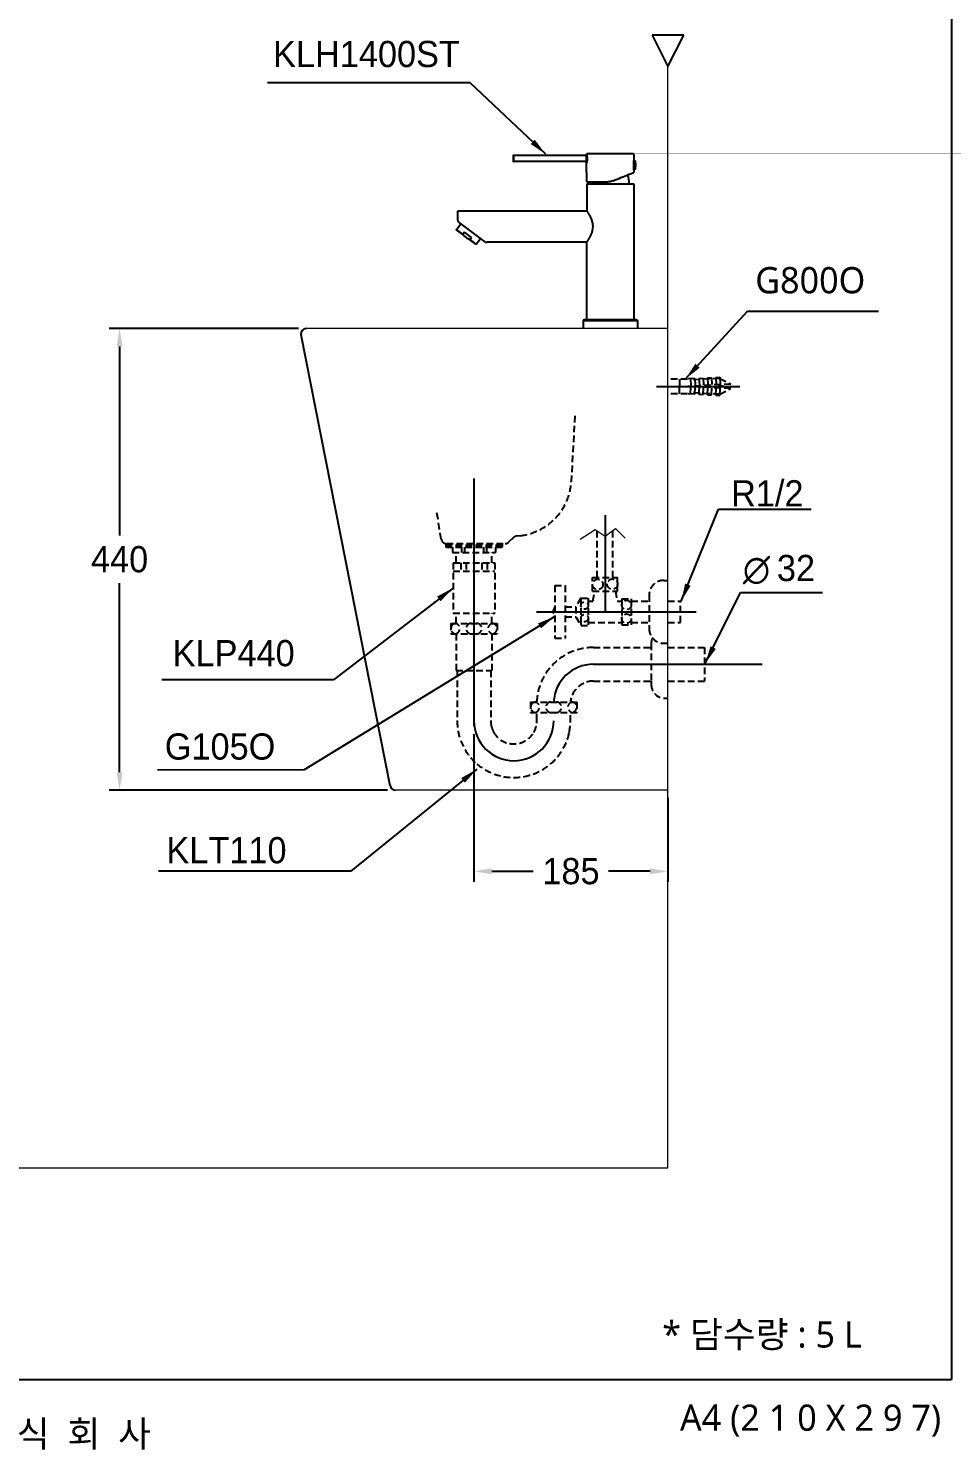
# Model space of a CAD drawing. Header units: millimetres. Extents: x 0 to 1800, y -67 to 2530.
# Drawn here: x 920 to 1800, y -67 to 1288 of the extents above; entities that cross this region are included whole.
import ezdxf
from ezdxf.enums import TextEntityAlignment as Align
from ezdxf.lldxf.tags import DXFTag

# ---------------------------------------------------------------- set-up
doc = ezdxf.new("R2010")
doc.units = ezdxf.units.MM
doc.linetypes.add('DASHED2', pattern=[9.525, 6.35, -3.175])
doc.layers.get('Defpoints').update_dxf_attribs({"color": 1})
for name, color, linetype in [('TEXT', 7, 'Continuous'), ('내부선 및 부속', 4, 'Continuous'), ('도각라인', 7, 'Continuous'), ('외형선', 3, 'Continuous'), ('점선', 6, 'DASHED2'), ('중심선', 1, 'DASHED'), ('치수선', 7, 'Continuous')]:
    doc.layers.add(name, color=color, linetype=linetype)
doc.styles.add('140911', font='HBATANG.TTF')
doc.styles.add('____', font='')
doc.styles.add('맑은고딕_치수', font='malgun.ttf', dxfattribs={"height": 25})
doc.styles.add('맑은고딕_통일', font='malgun.ttf', dxfattribs={"height": 25})
doc.styles.add('타이틀', font='H2GTRM.TTF', dxfattribs={"height": 25})
doc.styles.get('____').set_extended_font_data('굴림')
tags = doc.linetypes.add('DASHED', pattern=[25.72, 12.86, -12.86]).pattern_tags.tags
tags[6:7] = [DXFTag(74, 4), DXFTag(75, 0), DXFTag(340, '0'), DXFTag(46, 0.0), DXFTag(50, 0.0), DXFTag(44, 0.0), DXFTag(45, 0.0)]
tags[4:5] = [DXFTag(74, 4), DXFTag(75, 0), DXFTag(340, '0'), DXFTag(46, 0.0), DXFTag(50, 0.0), DXFTag(44, 0.0), DXFTag(45, 0.0)]
doc.dimstyles.new('MSADIM', dxfattribs={"dimtxt": 33, "dimasz": 17, "dimexe": 10, "dimexo": 7.5, "dimgap": 10, "dimtad": 0, "dimtih": 1, "dimtoh": 1, "dimdec": 0, "dimzin": 1, "dimdsep": 46, "dimtxsty": '____', "dimcen": 11.25, "dimadec": 0, "dimazin": 0, "dimtfac": 1, "dimtdec": 0, "dimtix": 1, "dimtmove": 0, "dimatfit": 3, "dimfxl": 0, "dimtolj": 1, "dimtzin": 1, "dimarcsym": 0})

# ---------------------------------------------------------------- blocks, each defined once
blk = doc.blocks.new('*D4')
at = {"color": 0, "lineweight": -2}
for p, q in [((1344.5, 615.4), (1344.5, 474.5)), ((1529.5, 554.4), (1529.5, 474.5)), ((1361.5, 484.5), (1401, 484.5)), ((1512.5, 484.5), (1472.9, 484.5))]:
    blk.add_line(p, q, dxfattribs=at)
at = {"color": 0}
for points in [[(1361.5, 487.3), (1361.5, 481.6), (1344.5, 484.5)], [(1512.5, 487.3), (1512.5, 481.6), (1529.5, 484.5)]]:
    blk.add_solid(points, dxfattribs=at)
at = {"layer": 'Defpoints', "color": 0}
for p in [(1344.5, 622.9), (1529.5, 561.9), (1529.5, 484.5)]:
    blk.add_point(p, dxfattribs=at)
at = {"color": 0, "insert": (1437, 484.5), "char_height": 25, "attachment_point": 5, "style": '____'}
blk.add_mtext('\\A1;185', dxfattribs=at)
blk = doc.blocks.new('*D12')
at = {"color": 0, "lineweight": -2}
for p, q in [((1177, 1001.9), (996.5, 1001.9)), ((1006.5, 984.9), (1006.5, 804.7)), ((1006.5, 578.9), (1006.5, 759.1)), ((1262, 561.9), (996.5, 561.9))]:
    blk.add_line(p, q, dxfattribs=at)
at = {"color": 0}
for points in [[(1003.7, 984.9), (1009.4, 984.9), (1006.5, 1001.9)], [(1003.7, 578.9), (1009.4, 578.9), (1006.5, 561.9)]]:
    blk.add_solid(points, dxfattribs=at)
at = {"layer": 'Defpoints', "color": 0}
for p in [(1006.5, 1001.9), (1184.5, 1001.9), (1269.5, 561.9)]:
    blk.add_point(p, dxfattribs=at)
at = {"color": 0, "insert": (1006.5, 781.9), "char_height": 25, "attachment_point": 5, "style": '____'}
blk.add_mtext('\\A1;440', dxfattribs=at)

msp = doc.modelspace()

# ---------------------------------------------------------------- linework, layer by layer
at = {"layer": '내부선 및 부속', "lineweight": -3}
for p, q in [((1381.8, 1166.7), (1381.8, 1164.2)), ((1382.3, 1167.2), (1382.3, 1164.2)), ((1382.3, 1167.2), (1450.8, 1167.2)), ((1497.1, 1167.9), (1497.1, 1162.2)), ((1381.8, 1164.2), (1381.8, 1161.7)), ((1382.3, 1164.2), (1382.3, 1161.2)), ((1450.8, 1161.2), (1382.3, 1161.2)), ((1452, 1141.9), (1451.9, 1160)), ((1451.9, 1160), (1451.9, 1160)), ((1497, 1156.1), (1496.8, 1156.1)), ((1496.9, 1159.8), (1497, 1159.8)), ((1497, 1153.5), (1497, 1162.2)), ((1497, 1153.7), (1497, 1150.9)), ((1498, 1153.5), (1497, 1153.5)), ((1497, 1153.5), (1498, 1153.5)), ((1497.1, 1162.2), (1498, 1162.2)), ((1498, 1153.5), (1498, 1162.2)), ((1452, 1139.9), (1497, 1139.9)), ((1452, 1139.9), (1452, 1114.4)), ((1492.1, 1140.1), (1492.1, 1140.1)), ((1497, 1139.9), (1497, 1010.4)), ((1329.2, 1104.9), (1329.2, 1114.4)), ((1329.2, 1114.4), (1330.2, 1114.4)), ((1330.2, 1114.4), (1452, 1114.4)), ((1327.7, 1096.5), (1331.8, 1102)), ((1355.5, 1084.4), (1330, 1103.3)), ((1327.9, 1095.8), (1327.7, 1096.5)), ((1333.8, 1092), (1327.7, 1096.5)), ((1327.9, 1095.8), (1334.9, 1090.6)), ((1335.3, 1094), (1333.8, 1092)), ((1339, 1087.5), (1334.9, 1090.6)), ((1342.2, 1088.9), (1335.3, 1094)), ((1339, 1087.5), (1346, 1082.4)), ((1342.2, 1088.9), (1340.7, 1086.9)), ((1346.7, 1082.5), (1340.7, 1086.9)), ((1346.7, 1082.5), (1350.8, 1087.9)), ((1355.5, 1084.4), (1357.2, 1084.4)), ((1452, 1084.4), (1357, 1084.4)), ((1452, 1010.4), (1452, 1084.4)), ((1346.7, 1082.5), (1346, 1082.4)), ((1448.5, 1009.4), (1448.5, 1001.9)), ((1500.5, 1009.4), (1448.5, 1009.4)), ((1499.5, 1010.4), (1449.5, 1010.4)), ((1500.5, 1009.4), (1500.5, 1001.9))]:
    msp.add_line(p, q, dxfattribs=at)
at = {"layer": '내부선 및 부속'}
msp.add_line((1496.5, 1168.5), (1452.4, 1168.5), dxfattribs=at)
at = {"layer": '내부선 및 부속', "lineweight": -3}
for centre, radius, start, end in [((1382.3, 1166.7), 0.5, 90, 180), ((1382.3, 1161.7), 0.5, 180, 270), ((1485.2, 1139.8), 28.4, 175.7529, 179.7977), ((1449.5, 1009.4), 1, 90, 180), ((1451.7, 1011.4), 1, 270, 284.4784)]:
    msp.add_arc(centre, radius, start, end, dxfattribs=at)
at = {"layer": '내부선 및 부속'}
msp.add_arc((1450.6, 1160), 1.23, 0.8114, 81.1264, dxfattribs=at)
at = {"layer": '내부선 및 부속', "lineweight": -3, "extrusion": (0, 0, -1)}
for centre, radius, start, end in [((-1463.8, 1139.8), 28.4, 162.2974, 179.4652), ((-1497.2, 1011.4), 1, 270, 284.4788), ((-1499.5, 1009.4), 1, 90, 180)]:
    msp.add_arc(centre, radius, start, end, dxfattribs=at)
for major_axis, start_param, end_param in [((-19.2, 0), 2.912682, 3.141593), ((19.2, 0), 0, 0.228911)]:
    msp.add_ellipse((1479.3, 1157.9), major_axis=major_axis, ratio=0.999887, start_param=start_param, end_param=end_param, dxfattribs=at)
at = {"layer": '내부선 및 부속', "lineweight": -3}
for points, weights in [([(1451.8, 1167.9), (1451.6, 1167.5), (1451.2, 1167.2), (1450.7, 1167.2)], [0.955156664612, 0.862454570136, 0.877403186498, 1.0000025137]), ([(1451.8, 1168.1), (1451.8, 1168), (1451.8, 1168), (1451.8, 1167.9)], [1.00001310391, 0.982984306088, 0.968032165351, 0.9551566817])]:
    msp.add_rational_spline(points, weights, degree=3, dxfattribs=at)
for points, knots in [([(1450.8, 1167.2), (1450.8, 1167.2), (1450.8, 1167.2), (1450.9, 1167.2), (1450.9, 1167.2), (1450.9, 1167.2), (1450.9, 1167.2), (1450.9, 1167.2), (1450.9, 1167.2), (1450.9, 1167.2), (1450.9, 1167.2), (1450.9, 1167.2), (1450.9, 1167.2), (1450.9, 1167.2), (1450.9, 1167.2), (1450.9, 1167.2), (1450.9, 1167.2), (1450.9, 1167.2), (1450.9, 1167.2), (1450.9, 1167.2), (1450.9, 1167.2), (1450.9, 1167.2), (1450.9, 1167.1), (1450.9, 1167.1), (1450.9, 1167.1), (1451, 1167.1), (1451, 1167), (1451, 1167), (1451, 1167), (1451, 1167), (1451, 1167), (1451, 1167), (1451, 1166.9), (1451, 1166.9), (1451, 1166.9), (1451, 1166.9), (1451, 1166.9), (1451.1, 1166.8)], [-0.209397, -0.209397, -0.209397, -0.209397, 0, 0, 0, 0.002393, 0.018705, 0.034194, 0.04886, 0.062703, 0.075723, 0.08792, 0.099294, 0.109845, 0.119573, 0.128478, 0.13656, 0.143819, 0.150255, 0.155868, 0.182678, 0.239411, 0.326063, 0.442631, 0.495861, 0.546574, 0.594773, 0.640459, 0.683634, 0.724301, 0.761364, 0.7992, 0.837808, 0.877192, 0.91735, 0.958286, 1, 1, 1, 1]), ([(1451.1, 1166.8), (1451.1, 1166.8), (1451.1, 1166.8), (1451.1, 1166.8), (1451.1, 1166.8), (1451.1, 1166.8), (1451.1, 1166.8), (1451.1, 1166.8), (1451.1, 1166.7), (1451.1, 1166.7), (1451.1, 1166.7), (1451.1, 1166.7), (1451.1, 1166.7), (1451.1, 1166.7), (1451.1, 1166.7), (1451.1, 1166.6), (1451.2, 1166.6), (1451.2, 1166.6), (1451.2, 1166.6), (1451.2, 1166.6), (1451.2, 1166.5), (1451.2, 1166.5), (1451.2, 1166.5), (1451.2, 1166.5), (1451.2, 1166.5), (1451.2, 1166.5), (1451.2, 1166.4), (1451.2, 1166.4), (1451.2, 1166.4), (1451.2, 1166.4), (1451.2, 1166.4), (1451.3, 1166.3), (1451.3, 1166.3), (1451.3, 1166.3), (1451.3, 1166.3), (1451.3, 1166.3), (1451.3, 1166.2), (1451.3, 1166.2), (1451.3, 1166.1), (1451.3, 1166.1), (1451.4, 1166), (1451.4, 1165.9), (1451.4, 1165.9), (1451.4, 1165.8), (1451.4, 1165.7), (1451.4, 1165.6), (1451.5, 1165.6), (1451.5, 1165.5), (1451.5, 1165.4), (1451.5, 1165.3), (1451.5, 1165.1), (1451.6, 1165), (1451.6, 1164.9), (1451.6, 1164.7), (1451.6, 1164.6), (1451.6, 1164.5), (1451.6, 1164.3), (1451.6, 1164.2), (1451.6, 1164), (1451.6, 1163.7), (1451.6, 1163.4), (1451.6, 1163.2), (1451.5, 1162.9), (1451.5, 1162.6), (1451.4, 1162.4), (1451.4, 1162.3), (1451.4, 1162.1), (1451.3, 1162), (1451.3, 1161.9), (1451.2, 1161.8), (1451.2, 1161.7), (1451.2, 1161.6), (1451.2, 1161.6), (1451.1, 1161.6), (1451.1, 1161.5), (1451.1, 1161.5), (1451.1, 1161.5), (1451.1, 1161.4), (1451.1, 1161.4), (1451.1, 1161.4), (1451, 1161.4), (1451, 1161.4), (1451, 1161.4), (1451, 1161.4), (1451, 1161.4), (1451, 1161.4), (1451, 1161.4), (1451, 1161.4), (1451, 1161.3), (1451, 1161.3), (1451, 1161.3), (1451, 1161.3), (1451, 1161.3), (1451, 1161.3), (1451, 1161.3), (1451, 1161.3), (1451, 1161.3), (1451, 1161.3), (1451, 1161.3), (1451, 1161.3), (1451, 1161.3), (1451, 1161.3), (1451, 1161.3), (1451, 1161.3), (1451, 1161.3), (1451, 1161.3), (1451, 1161.3), (1451, 1161.3), (1451, 1161.3), (1451, 1161.3), (1451, 1161.3), (1451, 1161.3), (1450.9, 1161.3), (1450.9, 1161.3), (1450.9, 1161.3), (1450.9, 1161.3), (1450.9, 1161.2), (1450.9, 1161.2), (1450.9, 1161.2), (1450.9, 1161.2), (1450.9, 1161.2), (1450.9, 1161.2), (1450.9, 1161.2), (1450.9, 1161.2), (1450.9, 1161.2), (1450.9, 1161.2), (1450.9, 1161.2), (1450.9, 1161.2)], [0, 0, 0, 0, 0.003821, 0.007642, 0.011463, 0.015284, 0.019106, 0.022929, 0.026751, 0.030574, 0.034397, 0.038221, 0.042045, 0.045869, 0.049693, 0.053518, 0.057343, 0.061169, 0.064995, 0.068821, 0.072648, 0.076474, 0.080302, 0.084129, 0.087957, 0.091785, 0.095614, 0.099442, 0.103272, 0.107101, 0.110931, 0.114761, 0.118592, 0.122423, 0.126254, 0.130085, 0.133917, 0.14478, 0.155666, 0.166576, 0.177509, 0.188466, 0.199448, 0.210455, 0.221487, 0.232545, 0.243629, 0.254739, 0.265875, 0.28557, 0.304959, 0.324047, 0.342838, 0.361336, 0.379548, 0.397476, 0.415127, 0.432506, 0.464115, 0.495808, 0.527618, 0.56918, 0.612842, 0.65866, 0.680764, 0.704971, 0.731284, 0.759706, 0.790239, 0.806154, 0.821057, 0.834946, 0.847821, 0.859684, 0.870532, 0.880368, 0.889189, 0.896998, 0.903792, 0.909574, 0.914341, 0.918095, 0.920836, 0.922563, 0.923277, 0.925206, 0.92713, 0.929049, 0.930964, 0.932873, 0.934777, 0.936676, 0.938571, 0.94046, 0.942344, 0.944224, 0.946098, 0.947968, 0.949832, 0.951692, 0.953546, 0.955396, 0.95724, 0.95908, 0.960914, 0.962744, 0.964569, 0.966388, 0.968203, 0.970013, 0.971818, 0.973618, 0.975412, 0.977202, 0.978987, 0.980767, 0.982542, 0.984312, 0.986077, 0.987838, 0.989593, 0.991343, 0.993088, 0.994829, 0.996564, 0.998294, 1, 1, 1, 1]), ([(1452.4, 1168.5), (1452.4, 1168.5), (1452.3, 1168.5), (1452.3, 1168.5), (1452.3, 1168.5), (1452.2, 1168.5), (1452, 1168.4), (1451.9, 1168.2), (1451.8, 1168.1), (1451.8, 1168.1)], [-0.074984, -0.074984, -0.074984, -0.074984, 0, 0, 0, 0.191666, 0.54292, 0.894174, 1, 1, 1, 1]), ([(1452.2, 1167.9), (1452.2, 1167.9), (1452.2, 1167.9), (1452.2, 1167.9), (1452.2, 1167.9), (1452.2, 1168), (1452.2, 1168), (1452.2, 1168), (1452.2, 1168), (1452.2, 1168), (1452.2, 1168), (1452.2, 1168), (1452.2, 1168), (1452.2, 1168), (1452.1, 1168), (1452.1, 1168), (1452.1, 1168), (1452.1, 1168), (1452.1, 1168), (1452.1, 1168), (1452.1, 1168), (1452.1, 1168), (1452.1, 1168), (1452.1, 1168.1), (1452.1, 1168.1), (1452.1, 1168.1), (1452.1, 1168.1), (1452.1, 1168.1), (1452.1, 1168.1), (1452.1, 1168.1), (1452, 1168.1), (1452, 1168.1), (1452, 1168.1), (1452, 1168.1), (1452, 1168.1), (1452, 1168.1), (1452, 1168.1), (1452, 1168.1), (1452, 1168.1), (1452, 1168.1), (1452, 1168.1), (1452, 1168.1), (1452, 1168.1)], [0, 0, 0, 0, 0.023127, 0.046347, 0.06966, 0.093066, 0.116565, 0.140157, 0.163843, 0.187622, 0.211494, 0.235461, 0.259521, 0.283676, 0.307926, 0.332271, 0.356712, 0.381248, 0.405881, 0.43061, 0.455436, 0.48036, 0.505382, 0.530502, 0.555721, 0.58104, 0.606458, 0.631976, 0.657595, 0.683315, 0.709137, 0.73506, 0.761086, 0.787215, 0.813448, 0.839784, 0.866224, 0.892769, 0.919418, 0.946173, 0.973033, 1, 1, 1, 1]), ([(1452, 1160), (1452, 1160), (1452, 1160), (1452, 1160), (1452, 1160), (1452, 1160), (1452, 1160), (1452, 1160), (1452, 1160), (1452, 1160), (1452, 1160), (1452, 1160), (1452.1, 1160), (1452.1, 1160), (1452.1, 1160), (1452.1, 1160), (1452.1, 1160), (1452.1, 1160), (1452.1, 1160), (1452.1, 1160), (1452.1, 1160), (1452.1, 1160), (1452.1, 1160), (1452.1, 1160), (1452.1, 1160), (1452.1, 1160.1), (1452.1, 1160.1), (1452.1, 1160.1), (1452.1, 1160.1), (1452.1, 1160.1), (1452.1, 1160.1), (1452.1, 1160.1), (1452.1, 1160.1), (1452.1, 1160.1), (1452.1, 1160.1), (1452.1, 1160.1), (1452.1, 1160.1), (1452.2, 1160.1), (1452.2, 1160.1), (1452.2, 1160.1), (1452.2, 1160.1), (1452.2, 1160.2), (1452.2, 1160.2), (1452.2, 1160.2), (1452.2, 1160.2), (1452.2, 1160.2), (1452.2, 1160.2), (1452.2, 1160.2), (1452.2, 1160.2), (1452.2, 1160.2), (1452.2, 1160.3), (1452.3, 1160.4), (1452.3, 1160.5), (1452.4, 1160.7), (1452.4, 1160.9), (1452.5, 1161.1), (1452.5, 1161.4), (1452.6, 1161.7), (1452.6, 1162), (1452.7, 1162.3), (1452.7, 1162.8), (1452.8, 1163.2), (1452.8, 1163.7), (1452.8, 1164.2), (1452.8, 1164.6), (1452.7, 1165), (1452.7, 1165.3), (1452.7, 1165.6), (1452.6, 1166), (1452.6, 1166.3), (1452.6, 1166.6), (1452.5, 1166.8), (1452.5, 1167), (1452.4, 1167.1), (1452.4, 1167.2), (1452.4, 1167.2), (1452.4, 1167.3), (1452.4, 1167.3), (1452.4, 1167.4), (1452.4, 1167.4), (1452.4, 1167.5), (1452.4, 1167.5), (1452.3, 1167.5), (1452.3, 1167.6), (1452.3, 1167.6), (1452.3, 1167.7), (1452.3, 1167.7), (1452.3, 1167.7), (1452.3, 1167.8), (1452.3, 1167.8), (1452.3, 1167.8), (1452.3, 1167.9), (1452.2, 1167.9), (1452.2, 1167.9), (1452.2, 1167.9)], [-0.000001, -0.000001, -0.000001, -0.000001, 0, 0, 0, 0.002658, 0.005314, 0.007968, 0.010619, 0.013269, 0.015916, 0.018562, 0.021206, 0.023848, 0.02649, 0.029129, 0.031768, 0.034406, 0.037042, 0.039678, 0.042314, 0.044949, 0.047583, 0.050218, 0.052852, 0.055486, 0.058121, 0.060756, 0.063391, 0.066027, 0.068664, 0.071301, 0.073939, 0.076579, 0.07922, 0.081862, 0.084506, 0.087151, 0.089798, 0.092447, 0.095098, 0.097751, 0.100407, 0.103065, 0.105725, 0.108388, 0.111054, 0.113723, 0.116395, 0.11907, 0.121749, 0.152939, 0.184005, 0.215157, 0.246605, 0.278292, 0.3098, 0.341343, 0.373138, 0.415702, 0.457931, 0.500353, 0.543038, 0.585266, 0.627561, 0.659344, 0.690857, 0.72231, 0.753911, 0.785189, 0.816248, 0.847291, 0.87852, 0.884373, 0.89021, 0.896033, 0.901844, 0.907642, 0.913431, 0.919211, 0.924983, 0.93075, 0.936512, 0.942271, 0.948028, 0.953785, 0.959543, 0.965303, 0.971068, 0.976838, 0.982614, 0.988399, 0.994194, 1, 1, 1, 1]), ([(1496.5, 1168.5), (1496.5, 1168.5), (1496.7, 1168.5), (1496.8, 1168.4), (1496.9, 1168.4), (1497, 1168.3), (1497, 1168.1), (1497.1, 1168), (1497.1, 1167.9)], [0, 0, 0, 0, 0.239274, 0.368404, 0.500176, 0.631917, 0.760967, 1, 1, 1, 1]), ([(1450.9, 1161.2), (1450.9, 1161.2), (1450.9, 1161.2), (1450.9, 1161.2), (1450.9, 1161.2), (1450.9, 1161.2), (1450.9, 1161.2), (1450.9, 1161.2), (1450.9, 1161.2), (1450.9, 1161.2), (1450.9, 1161.2), (1450.9, 1161.2), (1450.9, 1161.2), (1450.9, 1161.2), (1450.9, 1161.2), (1450.9, 1161.2), (1450.9, 1161.2), (1450.9, 1161.2), (1450.9, 1161.2), (1450.9, 1161.2), (1450.9, 1161.2), (1450.9, 1161.2), (1450.9, 1161.2), (1450.9, 1161.2), (1450.9, 1161.2), (1450.9, 1161.2), (1450.9, 1161.2), (1450.9, 1161.2), (1450.9, 1161.2), (1450.9, 1161.2), (1450.8, 1161.2), (1450.8, 1161.2), (1450.8, 1161.2), (1450.8, 1161.2), (1450.8, 1161.2), (1450.8, 1161.2), (1450.8, 1161.2), (1450.8, 1161.2), (1450.8, 1161.2), (1450.8, 1161.2)], [0, 0, 0, 0, 0.000343, 0.029579, 0.058732, 0.087799, 0.116783, 0.145683, 0.174499, 0.203231, 0.231879, 0.260443, 0.288923, 0.317319, 0.345631, 0.373859, 0.402003, 0.430064, 0.45804, 0.485933, 0.513742, 0.541467, 0.569109, 0.596666, 0.624141, 0.651531, 0.678838, 0.706061, 0.7332, 0.760256, 0.787228, 0.814117, 0.840922, 0.867644, 0.894282, 0.920836, 0.947308, 0.973696, 1, 1, 1, 1]), ([(1497, 1160.9), (1497, 1160.8), (1497, 1160.8), (1497, 1160.7), (1497, 1160.6), (1497, 1160.6), (1497, 1160.6), (1497, 1160.5), (1496.9, 1160.5), (1496.9, 1160.3), (1496.9, 1160.1), (1496.9, 1159.9), (1496.9, 1159.7), (1496.9, 1159.7), (1496.9, 1159.6), (1496.9, 1159.5), (1496.8, 1159.4), (1496.8, 1159.2), (1496.8, 1159), (1496.8, 1158.8), (1496.8, 1158.8), (1496.8, 1158.7), (1496.8, 1158.7), (1496.8, 1158.6), (1496.8, 1158.5), (1496.8, 1158.2), (1496.8, 1158), (1496.8, 1157.8), (1496.8, 1157.7), (1496.8, 1157.5), (1496.8, 1157.5), (1496.8, 1157.5), (1496.8, 1157.4), (1496.8, 1157.3), (1496.8, 1157.1), (1496.8, 1156.9), (1496.8, 1156.7), (1496.8, 1156.5), (1496.8, 1156.5), (1496.8, 1156.4), (1496.8, 1156.3), (1496.8, 1156.2), (1496.8, 1156), (1496.9, 1155.8), (1496.9, 1155.7), (1496.9, 1155.6), (1496.9, 1155.6), (1496.9, 1155.5), (1496.9, 1155.5), (1496.9, 1155.4), (1496.9, 1155.3), (1496.9, 1155.2), (1496.9, 1155.1), (1496.9, 1154.9), (1496.9, 1154.9), (1497, 1154.9), (1497, 1154.8), (1497, 1154.8), (1497, 1154.8), (1497, 1154.8), (1497, 1154.7), (1497, 1154.6), (1497, 1154.6), (1497, 1154.5), (1497, 1154.5), (1497, 1154.5), (1497, 1154.5), (1497, 1154.5), (1497, 1154.5), (1497, 1154.5)], [0, 0, 0, 0, 0.034606, 0.034606, 0.053171, 0.062454, 0.062454, 0.071736, 0.071736, 0.108867, 0.145997, 0.183128, 0.183128, 0.201693, 0.201693, 0.220258, 0.220258, 0.257389, 0.29452, 0.29452, 0.313085, 0.313085, 0.322367, 0.322367, 0.33165, 0.368781, 0.405911, 0.405911, 0.443042, 0.443042, 0.452324, 0.452324, 0.461607, 0.480172, 0.480172, 0.517303, 0.554433, 0.554433, 0.572999, 0.572999, 0.591564, 0.591564, 0.628695, 0.665825, 0.665825, 0.68439, 0.693673, 0.693673, 0.702956, 0.702956, 0.740086, 0.740086, 0.777217, 0.814347, 0.814347, 0.82363, 0.82363, 0.832913, 0.832913, 0.851478, 0.851478, 0.888608, 0.925739, 0.925739, 0.944304, 0.944304, 0.96287, 0.96287, 1, 1, 1, 1]), ([(1498.4, 1157.9), (1498.4, 1158), (1498.4, 1158), (1498.4, 1158.1), (1498.4, 1158.1), (1498.4, 1158.2), (1498.4, 1158.2), (1498.4, 1158.2), (1498.4, 1158.2), (1498.4, 1158.3), (1498.4, 1158.3), (1498.4, 1158.3), (1498.4, 1158.4), (1498.4, 1158.4), (1498.4, 1158.4), (1498.4, 1158.4), (1498.4, 1158.4), (1498.4, 1158.5), (1498.4, 1158.5), (1498.4, 1158.6), (1498.4, 1158.6), (1498.4, 1158.6), (1498.4, 1158.6), (1498.4, 1158.6), (1498.3, 1158.6), (1498.3, 1158.6), (1498.3, 1158.7), (1498.3, 1158.7), (1498.3, 1158.7), (1498.3, 1158.7), (1498.3, 1158.7), (1498.3, 1158.7), (1498.3, 1158.7), (1498.3, 1158.7), (1498.3, 1158.7), (1498.3, 1158.7), (1498.3, 1158.7), (1498.3, 1158.7), (1498.3, 1158.6), (1498.3, 1158.6), (1498.3, 1158.6), (1498.3, 1158.6), (1498.3, 1158.6), (1498.3, 1158.6), (1498.3, 1158.6), (1498.3, 1158.5), (1498.3, 1158.5), (1498.2, 1158.5), (1498.2, 1158.4), (1498.2, 1158.4), (1498.2, 1158.4), (1498.2, 1158.3), (1498.2, 1158.3), (1498.2, 1158.3), (1498.2, 1158.2), (1498.2, 1158.1), (1498.2, 1158.1), (1498.2, 1158), (1498.2, 1158), (1498.2, 1158), (1498.2, 1157.9)], [0, 0, 0, 0, 0.0625, 0.0625, 0.09375, 0.09375, 0.109375, 0.109375, 0.125, 0.125, 0.1875, 0.1875, 0.203125, 0.203125, 0.21875, 0.21875, 0.25, 0.25, 0.3125, 0.3125, 0.328125, 0.328125, 0.34375, 0.375, 0.40625, 0.40625, 0.421875, 0.421875, 0.4375, 0.4375, 0.5, 0.5, 0.53125, 0.53125, 0.546875, 0.546875, 0.5625, 0.5625, 0.625, 0.625, 0.640625, 0.640625, 0.65625, 0.65625, 0.6875, 0.6875, 0.75, 0.75, 0.78125, 0.78125, 0.8125, 0.84375, 0.84375, 0.875, 0.875, 0.9375, 0.9375, 0.96875, 0.96875, 1, 1, 1, 1]), ([(1498.2, 1157.9), (1498.2, 1157.9), (1498.2, 1157.8), (1498.2, 1157.8), (1498.2, 1157.7), (1498.2, 1157.7), (1498.2, 1157.7), (1498.2, 1157.7), (1498.2, 1157.7), (1498.2, 1157.6), (1498.2, 1157.6), (1498.2, 1157.5), (1498.2, 1157.5), (1498.2, 1157.5), (1498.2, 1157.5), (1498.2, 1157.4), (1498.2, 1157.4), (1498.3, 1157.4), (1498.3, 1157.3), (1498.3, 1157.3), (1498.3, 1157.3), (1498.3, 1157.3), (1498.3, 1157.3), (1498.3, 1157.2), (1498.3, 1157.2), (1498.3, 1157.2), (1498.3, 1157.2), (1498.3, 1157.2), (1498.3, 1157.2), (1498.3, 1157.2), (1498.3, 1157.2), (1498.3, 1157.2), (1498.3, 1157.2), (1498.3, 1157.2), (1498.3, 1157.2), (1498.3, 1157.2), (1498.3, 1157.2), (1498.3, 1157.2), (1498.3, 1157.2), (1498.4, 1157.2), (1498.4, 1157.2), (1498.4, 1157.3), (1498.4, 1157.3), (1498.4, 1157.3), (1498.4, 1157.3), (1498.4, 1157.3), (1498.4, 1157.4), (1498.4, 1157.4), (1498.4, 1157.4), (1498.4, 1157.5), (1498.4, 1157.5), (1498.4, 1157.5), (1498.4, 1157.6), (1498.4, 1157.6), (1498.4, 1157.7), (1498.4, 1157.7), (1498.4, 1157.8), (1498.4, 1157.8), (1498.4, 1157.9), (1498.4, 1157.9), (1498.4, 1157.9)], [0, 0, 0, 0, 0.0625, 0.0625, 0.09375, 0.09375, 0.109375, 0.109375, 0.125, 0.125, 0.1875, 0.1875, 0.203125, 0.203125, 0.21875, 0.21875, 0.25, 0.25, 0.3125, 0.3125, 0.328125, 0.328125, 0.34375, 0.375, 0.40625, 0.40625, 0.421875, 0.421875, 0.4375, 0.4375, 0.5, 0.5, 0.53125, 0.53125, 0.546875, 0.546875, 0.5625, 0.5625, 0.625, 0.625, 0.640625, 0.640625, 0.65625, 0.65625, 0.6875, 0.6875, 0.75, 0.75, 0.78125, 0.78125, 0.8125, 0.84375, 0.84375, 0.875, 0.875, 0.9375, 0.9375, 0.96875, 0.96875, 1, 1, 1, 1]), ([(1452, 1141.9), (1452.1, 1141.9), (1452.6, 1141.9), (1453.4, 1141.9), (1454.4, 1141.9), (1457.3, 1141.9), (1463.9, 1141.9), (1469.2, 1141.9), (1471.9, 1141.9)], [-0.289728, -0.289728, -0.289728, -0.289728, 0, 0, 0, 0.333333, 0.666667, 1, 1, 1, 1]), ([(1471.9, 1141.9), (1471.9, 1141.9), (1472, 1141.9), (1472, 1141.9), (1472, 1141.9), (1472, 1141.9)], [0, 0, 0, 0, 0.925252, 0.925252, 1, 1, 1, 1]), ([(1477.1, 1142.9), (1479.7, 1144), (1484.8, 1146), (1491.4, 1148.7), (1495.9, 1150.5), (1497, 1150.9), (1497, 1150.9)], [0, 0, 0, 0, 0.250034, 0.500067, 0.750101, 1, 1, 1, 1]), ([(1452, 1114.4), (1452, 1114.4), (1452, 1114.4), (1452, 1114.4), (1452, 1114.4), (1452, 1114.4), (1452, 1114.4), (1452, 1114.4), (1452, 1114.3), (1452.1, 1114.3), (1452.1, 1114.2), (1452.2, 1114), (1452.3, 1113.9), (1452.4, 1113.7), (1452.4, 1113.7), (1452.5, 1113.6), (1452.5, 1113.6), (1452.6, 1113.4), (1452.7, 1113.3), (1452.9, 1113), (1453, 1112.8), (1453.2, 1112.5), (1453.3, 1112.3), (1453.4, 1112.1), (1453.4, 1112.1), (1453.5, 1111.9), (1453.6, 1111.9), (1453.8, 1111.5), (1453.9, 1111.2), (1454.3, 1110.6), (1454.5, 1110.3), (1454.8, 1109.6), (1455, 1109.3), (1455.2, 1108.9), (1455.2, 1108.8), (1455.3, 1108.7), (1455.3, 1108.6), (1455.5, 1108.3), (1455.6, 1108), (1455.9, 1107.4), (1456.1, 1107), (1456.4, 1106.1), (1456.6, 1105.7), (1456.8, 1105), (1456.9, 1104.8), (1457, 1104.5), (1457, 1104.3), (1457, 1104.2), (1457.1, 1104.1), (1457.1, 1104), (1457.1, 1103.9), (1457.2, 1103.4), (1457.3, 1102.9), (1457.5, 1101.9), (1457.6, 1101.4), (1457.6, 1100.8), (1457.7, 1100.6), (1457.7, 1100.4), (1457.7, 1100.3), (1457.7, 1100.2), (1457.7, 1099.9), (1457.7, 1099.7), (1457.7, 1099.4)], [0, 0, 0, 0, 0.005985, 0.005985, 0.013812, 0.013812, 0.029465, 0.029465, 0.060773, 0.060773, 0.123388, 0.123388, 0.186003, 0.186003, 0.19383, 0.19383, 0.201657, 0.217311, 0.248618, 0.248618, 0.311234, 0.311234, 0.342541, 0.342541, 0.358195, 0.358195, 0.373849, 0.373849, 0.436464, 0.436464, 0.499079, 0.499079, 0.561694, 0.561694, 0.569521, 0.569521, 0.577348, 0.593002, 0.624309, 0.624309, 0.686924, 0.686924, 0.749539, 0.749539, 0.780847, 0.780847, 0.796501, 0.796501, 0.804328, 0.804328, 0.812155, 0.812155, 0.87477, 0.87477, 0.937385, 0.937385, 0.953039, 0.960866, 0.960866, 0.968692, 0.968692, 1, 1, 1, 1]), ([(1329.2, 1104.9), (1329.2, 1104.8), (1329.2, 1104.7), (1329.2, 1104.5), (1329.3, 1104.4), (1329.3, 1104.3), (1329.3, 1104.2), (1329.3, 1104.2), (1329.4, 1104.1), (1329.4, 1104), (1329.4, 1103.9), (1329.5, 1103.9), (1329.6, 1103.7), (1329.6, 1103.7), (1329.7, 1103.6), (1329.7, 1103.6), (1329.7, 1103.6), (1329.8, 1103.5), (1329.8, 1103.5), (1329.9, 1103.4), (1329.9, 1103.3), (1330, 1103.3)], [0, 0, 0, 0, 0.125, 0.25, 0.25, 0.375, 0.375, 0.4375, 0.4375, 0.5, 0.5, 0.625, 0.625, 0.75, 0.75, 0.78125, 0.78125, 0.8125, 0.875, 0.875, 1, 1, 1, 1]), ([(1457.7, 1099.4), (1457.7, 1098.9), (1457.7, 1098.4), (1457.6, 1097.4), (1457.5, 1096.9), (1457.4, 1096.1), (1457.3, 1095.9), (1457.3, 1095.5), (1457.2, 1095.4), (1457.2, 1095.2), (1457.1, 1095.1), (1457.1, 1095), (1457, 1094.5), (1456.9, 1094), (1456.6, 1093.1), (1456.4, 1092.7), (1456.2, 1092), (1456.1, 1091.8), (1455.9, 1091.5), (1455.9, 1091.4), (1455.8, 1091.2), (1455.8, 1091.1), (1455.5, 1090.6), (1455.4, 1090.2), (1455, 1089.5), (1454.8, 1089.2), (1454.5, 1088.5), (1454.3, 1088.2), (1454.1, 1087.8), (1454.1, 1087.8), (1454, 1087.7), (1454, 1087.6), (1453.8, 1087.3), (1453.7, 1087.1), (1453.5, 1086.7), (1453.3, 1086.5), (1453, 1086), (1452.9, 1085.8), (1452.7, 1085.5), (1452.6, 1085.4), (1452.6, 1085.3), (1452.5, 1085.2), (1452.5, 1085.2), (1452.5, 1085.2), (1452.4, 1085.1), (1452.4, 1085.1), (1452.3, 1084.9), (1452.2, 1084.8), (1452.1, 1084.6), (1452.1, 1084.5), (1452, 1084.4), (1452, 1084.4), (1452, 1084.4), (1452, 1084.4), (1452, 1084.4)], [0, 0, 0, 0, 0.062402, 0.062402, 0.124805, 0.124805, 0.156006, 0.156006, 0.171607, 0.179407, 0.179407, 0.187207, 0.187207, 0.24961, 0.24961, 0.312012, 0.312012, 0.343214, 0.343214, 0.358814, 0.358814, 0.374415, 0.374415, 0.436817, 0.436817, 0.49922, 0.49922, 0.561622, 0.561622, 0.569423, 0.569423, 0.577223, 0.592824, 0.624025, 0.624025, 0.686427, 0.686427, 0.74883, 0.74883, 0.780031, 0.780031, 0.795632, 0.795632, 0.803432, 0.803432, 0.811232, 0.811232, 0.873635, 0.873635, 0.936037, 0.936037, 0.99844, 0.99844, 1, 1, 1, 1])]:
    msp.add_open_spline(points, degree=3, knots=knots, dxfattribs=at)
for points, degree in [([(1451.9, 1168.1), (1451.9, 1168.1), (1451.9, 1168.1), (1451.8, 1168.1)], 3), ([(1452, 1168.1), (1452, 1168.1), (1451.9, 1168.1), (1451.9, 1168.1)], 3), ([(1451.9, 1168.1), (1451.9, 1168.1), (1451.9, 1168.1), (1451.9, 1168.1)], 3), ([(1452.5, 1168.5), (1452.5, 1168.5), (1452.5, 1168.5), (1452.5, 1168.5)], 3), ([(1497.1, 1167.9), (1497.1, 1168), (1497.1, 1168), (1497.1, 1168)], 3), ([(1451.9, 1160), (1451.9, 1160), (1451.9, 1160), (1452, 1160)], 3), ([(1474.5, 1141.9), (1473.6, 1141.9), (1472.8, 1141.9), (1472, 1141.9)], 3), ([(1477, 1142.9), (1476.2, 1142.6), (1475.3, 1142.2), (1474.5, 1141.9)], 3), ([(1477.1, 1142.9), (1477, 1142.9), (1477, 1142.9), (1477, 1142.9)], 3), ([(1492.1, 1140), (1491.9, 1139.9)], 1), ([(1334.9, 1090.6), (1334.7, 1090.8), (1334.5, 1091.1), (1334.1, 1091.5), (1333.9, 1091.9), (1333.8, 1092)], 3), ([(1340.7, 1086.9), (1340.5, 1087), (1340.1, 1087.1), (1339.5, 1087.3), (1339.2, 1087.5), (1339, 1087.5)], 3)]:
    msp.add_open_spline(points, degree=degree, dxfattribs=at)
at = {"layer": '도각라인'}
for p in [(1800, 2530), (0, 0)]:
    msp.add_line(p, (1800, 0), dxfattribs=at)
at = {"layer": '외형선', "linetype": 'Continuous'}
for p, q in [((1544.5, 1281.9), (1514.5, 1281.9)), ((1514.5, 1281.9), (1529.5, 1251.9)), ((1529.5, 1251.9), (1544.5, 1281.9))]:
    msp.add_line(p, q, dxfattribs=at)
at = {"layer": '외형선', "lineweight": 18}
for p, q in [((1529.5, 201.9), (1529.5, 1251.9)), ((1529.5, 1001.9), (1184.5, 1001.9)), ((1529.5, 561.9), (1269.5, 561.9)), ((159.3, 201.9), (1529.5, 201.9))]:
    msp.add_line(p, q, dxfattribs=at)
at = {"layer": '외형선'}
msp.add_line((1264.6, 565.9), (1179.6, 995.9), dxfattribs=at)
for centre, start, end in [((1184.5, 996.9), 90, 191.1818), ((1269.5, 566.9), 180, 270)]:
    msp.add_arc(centre, 5, start, end, dxfattribs=at)
at = {"layer": '점선'}
for p, q in [((1548.1, 953.9), (1529.5, 953.9)), ((1540.5, 953.9), (1540.5, 946.9)), ((1555.1, 954.3), (1548.1, 953.9)), ((1589.4, 949), (1548.3, 946.9)), ((1551.1, 954.1), (1551.5, 947.1)), ((1579.1, 954.5), (1551.2, 953.1)), ((1555.1, 954.3), (1555.5, 947.3)), ((1559.1, 954.5), (1563.1, 954.7)), ((1559.1, 954.5), (1559.5, 947.5)), ((1563.1, 954.7), (1563.5, 947.7)), ((1567.1, 954.9), (1571.1, 955.1)), ((1567.1, 954.9), (1567.4, 947.9)), ((1571.1, 955.1), (1571.4, 948.1)), ((1575.1, 955.3), (1579.1, 955.5)), ((1575.1, 955.3), (1575.4, 948.3)), ((1579.1, 955.5), (1579.4, 948.5)), ((1579.1, 954.5), (1589.4, 949)), ((1548.1, 939.9), (1529.5, 939.9)), ((1540.5, 939.9), (1540.5, 946.9)), ((1555.1, 939.5), (1548.1, 939.9)), ((1589.4, 944.7), (1548.3, 946.9)), ((1551.1, 939.7), (1551.5, 946.7)), ((1579.1, 939.3), (1551.2, 940.7)), ((1555.1, 939.5), (1555.5, 946.5)), ((1559.1, 939.3), (1559.5, 946.3)), ((1559.1, 939.3), (1563.1, 939.1)), ((1563.1, 939.1), (1563.5, 946.1)), ((1567.1, 938.9), (1567.4, 945.9)), ((1567.1, 938.9), (1571.1, 938.7)), ((1571.1, 938.7), (1571.4, 945.7)), ((1575.1, 938.5), (1575.4, 945.5)), ((1575.1, 938.5), (1579.1, 938.3)), ((1582.5, 946.9), (1577.4, 948.4)), ((1582.5, 946.9), (1577.4, 945.4)), ((1579.1, 938.3), (1579.4, 945.3)), ((1579.1, 939.3), (1589.4, 944.7)), ((1440.7, 918.9), (1437.2, 856.1)), ((1313.3, 801.1), (1309, 827.4)), ((1382.2, 802.7), (1377.5, 798.3)), ((1389, 804.5), (1385.1, 804.1)), ((1462, 764.6), (1462, 809.2)), ((1477, 764.6), (1477, 809.4)), ((1317.5, 796.9), (1317.5, 793.6)), ((1317.5, 795.6), (1371.5, 795.6)), ((1317.5, 793.6), (1371.5, 793.6)), ((1318.3, 796.9), (1374.1, 796.9)), ((1324, 793.6), (1324, 788.6)), ((1324, 788.6), (1365, 788.6)), ((1327.5, 778.6), (1327.5, 788.6)), ((1332.5, 793.6), (1332.5, 788.6)), ((1335.5, 793.6), (1335.5, 788.6)), ((1353.5, 793.6), (1353.5, 788.6)), ((1356.5, 793.6), (1356.5, 788.6)), ((1361.5, 778.6), (1361.5, 788.6)), ((1365, 793.6), (1365, 788.6)), ((1371.5, 796.9), (1371.5, 793.6)), ((1324.5, 778.6), (1324.5, 730.6)), ((1324.5, 778.6), (1364.5, 778.6)), ((1332, 778.6), (1332, 770.6)), ((1337, 778.6), (1337, 770.6)), ((1352, 778.6), (1352, 770.6)), ((1357, 778.6), (1357, 770.6)), ((1364.5, 778.6), (1364.5, 730.6)), ((1324.5, 770.6), (1364.5, 770.6)), ((1457.5, 764.6), (1481.5, 764.6)), ((1457.5, 751.6), (1457.5, 764.6)), ((1481.5, 751.6), (1481.5, 764.6)), ((1525.5, 761.9), (1529.5, 761.9)), ((1421.5, 756.9), (1421.5, 706.9)), ((1421.5, 756.9), (1431.5, 756.9)), ((1431.5, 756.9), (1431.5, 706.9)), ((1457.5, 751.6), (1481.5, 751.6)), ((1458, 742.1), (1459.5, 751.6)), ((1479.5, 751.6), (1481, 742.1)), ((1511.5, 747.9), (1511.5, 715.9)), ((1431.5, 736.6), (1441.5, 736.6)), ((1446.5, 744.9), (1441.5, 736.6)), ((1441.5, 736.6), (1441.5, 727.1)), ((1446.5, 744.9), (1446.5, 718.9)), ((1446.5, 744.9), (1453.5, 744.9)), ((1453.5, 744.9), (1453.5, 718.9)), ((1453.5, 742.1), (1458, 742.1)), ((1481, 742.1), (1485.5, 742.1)), ((1485.5, 744.4), (1485.5, 719.4)), ((1485.5, 744.4), (1494.5, 744.4)), ((1494.5, 744.4), (1494.5, 719.4)), ((1494.5, 742.1), (1511.5, 742.1)), ((1529.5, 742.1), (1541.5, 742.1)), ((1541.5, 721.6), (1541.5, 742.1)), ((1322.5, 720.9), (1366.5, 720.9)), ((1322.5, 720.9), (1322.5, 710.9)), ((1324.5, 730.6), (1364.5, 730.6)), ((1327.5, 720.9), (1327.5, 730.6)), ((1361.5, 720.9), (1361.5, 730.6)), ((1366.5, 720.9), (1366.5, 710.9)), ((1431.5, 727.1), (1441.5, 727.1)), ((1441.5, 727.1), (1446.5, 718.9)), ((1446.5, 718.9), (1453.5, 718.9)), ((1453.5, 721.6), (1485.5, 721.6)), ((1485.5, 719.4), (1494.5, 719.4)), ((1494.5, 721.6), (1511.5, 721.6)), ((1529.5, 721.6), (1541.5, 721.6)), ((1322.5, 710.9), (1366.5, 710.9)), ((1327.5, 710.9), (1327.5, 675.9)), ((1361.5, 710.9), (1361.5, 675.9)), ((1421.5, 706.9), (1431.5, 706.9)), ((1458.4, 697.9), (1513.5, 697.9)), ((1513.5, 701.6), (1513.5, 666.1)), ((1525.5, 701.9), (1529.5, 701.9)), ((1529.5, 697.9), (1564.5, 697.9)), ((1564.5, 697.9), (1564.5, 665.9)), ((1327.5, 675.9), (1361.5, 675.9)), ((1328.5, 675.9), (1328.5, 627.9)), ((1360.5, 675.9), (1360.5, 627.9)), ((1458.4, 665.9), (1513.5, 665.9)), ((1513.5, 666.1), (1513.5, 662.6)), ((1529.5, 665.9), (1564.5, 665.9)), ((1398.5, 645.9), (1442.5, 645.9)), ((1398.5, 645.9), (1398.5, 635.9)), ((1404.5, 645.9), (1404.5, 647)), ((1442.5, 645.9), (1442.5, 635.9)), ((1526.5, 649.6), (1529.5, 649.6)), ((1398.5, 635.9), (1442.5, 635.9)), ((1404.5, 627.9), (1404.5, 635.9)), ((1436.5, 627), (1436.5, 635.9))]:
    msp.add_line(p, q, dxfattribs=at)
for points in [[(1328.5, 627.9, 0.218942), (1347.3, 586.9, 0.218942)], [(1360.5, 627.9, 0.069167), (1361.3, 621.9, 0.061922), (1363.4, 616.9, 0.57735), (1401.5, 616.9, 0.131652), (1404.5, 627.9, 0.131652)], [(1417.6, 586.9, 0.165752), (1435.3, 616.9, 0.055488), (1436.5, 628.8)], [(1347.3, 586.9, 0.369921), (1417.6, 586.9, 0.369921)]]:
    msp.add_lwpolyline(points, format="xyb", dxfattribs=at)
for centre, radius in [((1462.5, 758), 5), ((1476.5, 758.3), 5), ((1450, 737.9), 3.5), ((1490, 738.4), 4.5), ((1450, 725.9), 3.5), ((1490, 725.4), 4.5)]:
    msp.add_circle(centre, radius, dxfattribs=at)
for centre, radius, start, end in [((1382.3, 859.1), 55, 277.0183, 356.8322), ((1318.3, 801.9), 5, 189.3255, 270), ((1385.7, 799.1), 5, 97.0183, 133.5314), ((1374.1, 801.9), 5, 270, 313.5314), ((1525.5, 747.9), 14, 90, 180), ((1427.9, 731.9), 7.84, 144.9654, 215.0346), ((1327.5, 715.9), 5, 98.6269, 261.3731), ((1326, 715.9), 5, 278.6269, 81.3731), ((1342, 715.9), 5, 90, 270), ((1347, 715.9), 5, 270, 90), ((1363, 715.9), 5, 98.6269, 261.3731), ((1361.5, 715.9), 5, 278.6269, 81.3731), ((1525.5, 715.9), 14, 180, 270), ((1526.5, 701.6), 13, 154.7643, 180), ((1458.4, 643.9), 54, 90.0006, 176.6714), ((1458.4, 643.9), 22, 90.0009, 174.7841), ((1526.5, 662.6), 13, 180, 270), ((1403.5, 640.9), 5, 98.6269, 261.3731), ((1402, 640.9), 5, 278.6269, 81.3731), ((1418, 640.9), 5, 90, 270), ((1423, 640.9), 5, 270, 90), ((1439, 640.9), 5, 98.6269, 261.3731), ((1437.5, 640.9), 5, 278.6269, 81.3731)]:
    msp.add_arc(centre, radius, start, end, dxfattribs=at)
at = {"layer": '중심선'}
for p, q in [((1518.5, 946.9), (1598.2, 946.9)), ((1344.5, 859), (1344.5, 622.9)), ((1469.5, 824.1), (1469.5, 731.9)), ((1404.1, 731.9), (1556.5, 731.9)), ((1458.4, 681.9), (1619.5, 681.9))]:
    msp.add_line(p, q, dxfattribs=at)
at = {"layer": '중심선', "lineweight": 18}
for p, q in [((1445.9, 801.1), (1460.2, 810.4)), ((1460.2, 810.4), (1469.7, 804)), ((1469.7, 804), (1479.5, 811.3)), ((1479.5, 811.3), (1488.7, 802))]:
    msp.add_line(p, q, dxfattribs=at)
at = {"layer": '중심선'}
for centre, start, end in [((1458.4, 643.9), 89.9996, 176.983), ((1382.5, 627.9), 180, 0)]:
    msp.add_arc(centre, 38, start, end, dxfattribs=at)

# ---------------------------------------------------------------- texts
at = {"layer": 'TEXT', "style": '맑은고딕_통일'}
for s, p in [('* 담수량 : 5 L', (1619.2, 42.9)), ('계  림  주  식  회  사', (900, -51.7))]:
    msp.add_text(s, height=25, dxfattribs=at).set_placement(p, align=Align.MIDDLE_CENTER)
msp.add_text('A4 (2 1 0 X 2 9 7)', height=25, dxfattribs=at).set_placement((1790, -36.5), align=Align.MIDDLE_RIGHT)
at = {"layer": 'TEXT', "char_height": 25, "width": 380.447, "attachment_point": 1, "line_spacing_factor": 0.963855, "style": '타이틀'}
for s, insert in [('\\A1;KLH1400ST', (1152.9, 1276.3)), ('\\A1;KLP440', (1057.1, 705)), ('\\A1;G105O', (1049.6, 616)), ('\\A1;KLT110', (1051.2, 517.1))]:
    msp.add_mtext(s, dxfattribs=dict(at, insert=insert))
at = {"layer": '치수선'}
for s, style, p in [('32', '타이틀', (1633.4, 761.2)), ('∅', '140911', (1601, 759.7))]:
    msp.add_text(s, height=25, dxfattribs=dict(at, style=style)).set_placement(p)
at = {"layer": '치수선', "char_height": 25, "width": 380.447, "attachment_point": 1, "line_spacing_factor": 0.963855}
for s, insert, style in [('\\A1;G800O', (1612.7, 1060.6), '맑은고딕_치수'), ('\\A1;R1/2', (1589.7, 857.4), '타이틀')]:
    msp.add_mtext(s, dxfattribs=dict(at, insert=insert, style=style))

# ---------------------------------------------------------------- dimensions: what is measured, and where the dimension line sits
dim = msp.add_linear_dim(base=(1006.5, 1001.9), p1=(1269.5, 561.9), p2=(1184.5, 1001.9), angle=90, dimstyle='MSADIM', override={"dimtxt": 25, "dimtofl": 0})
dim.commit()
dim.dimension.update_dxf_attribs({"geometry": '*D12', "text_midpoint": (1006.5, 781.9)})
dim = msp.add_linear_dim(base=(1529.5, 484.5), p1=(1344.5, 622.9), p2=(1529.5, 561.9), dimstyle='MSADIM', override={"dimtxt": 25, "dimtofl": 0})
dim.commit()
dim.dimension.update_dxf_attribs({"geometry": '*D4', "text_midpoint": (1437, 484.5)})

# ---------------------------------------------------------------- leaders
at = {"layer": '치수선', "linetype": 'Continuous'}
msp.add_leader([(1412.9, 1168.3), (1341, 1236.2), (1147.5, 1236.2)], dimstyle='MSADIM', override={"dimtxt": 25}, dxfattribs=at)
at = {"layer": '치수선'}
for points, override in [([(1546.2, 954), (1605.4, 1018.5), (1730.2, 1018.5)], {"dimtxt": 30}), ([(1542.1, 742), (1577.8, 829.7), (1666, 829.7)], {"dimtxt": 25}), ([(1324.5, 754.6), (1210.5, 667), (1046.9, 667)], {"dimtxt": 30}), ([(1565, 682.6), (1598.8, 750.2), (1677, 750.2)], {"dimtxt": 25}), ([(1421.5, 727.4), (1182.4, 581.1), (1042.6, 581)], {"dimtxt": 30}), ([(1347.3, 581.9), (1226.9, 484.5), (1043.5, 484.5)], {"dimtxt": 30})]:
    msp.add_leader(points, dimstyle='MSADIM', override=override, dxfattribs=at)

doc.saveas('drawing.dxf')
